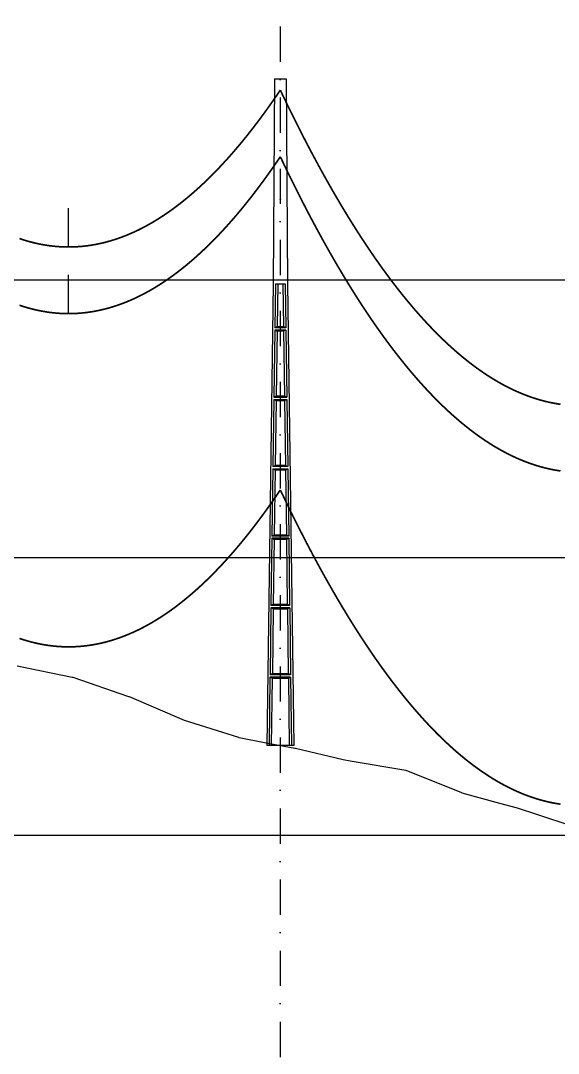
# Model space of a CAD drawing. Header units: metres. Extents: x -121 to 9872, y 3505 to 10721.
# Drawn here: x 5540 to 5636.9, y 9060.7 to 9246.7 of the extents above; entities that cross this region are included whole.
import ezdxf

# ---------------------------------------------------------------- set-up
doc = ezdxf.new("R2010")
doc.units = ezdxf.units.M
doc.header["$PDMODE"] = 2
doc.linetypes.add('DASHDOT', pattern=[25.4, 12.7, -6.35, 0, -6.35])
for name, color, linetype in [('CON-EOL- CA MAGNOLIA', 210, 'Continuous'), ('CON-EOL- PROJEÇÃO', 22, 'Continuous'), ('cotas', 7, 'Continuous'), ('Grade', 9, 'Continuous'), ('Ind.Rot', 8, 'DASHDOT'), ('Modelo_CotaTerreno_Perfil', 7, 'Continuous'), ('POSTE DT', 7, 'Continuous')]:
    doc.layers.add(name, color=color, linetype=linetype)
doc.styles.get("Standard").update_dxf_attribs({"font": 'arial.ttf'})
doc.dimstyles.new('ISO-25', dxfattribs={"dimtxt": 2.5, "dimasz": 2.5, "dimexe": 1.25, "dimexo": 0.625, "dimtad": 1, "dimzin": 1, "dimtxsty": 'Standard', "dimcen": 2.5, "dimaunit": 1, "dimadec": 3, "dimazin": 3, "dimtfac": 1, "dimtmove": 0, "dimatfit": 3, "dimfxlon": 1, "dimarcsym": 0})

# ---------------------------------------------------------------- blocks, each defined once
blk = doc.blocks.new('*U1')
at = {"layer": 'POSTE DT', "extrusion": (0, 1, 0)}
for p, q in [((-3.31, 378.23), (-4.05, 262)), ((-3.31, 378.23), (3.31, 378.23)), ((3.31, 378.23), (4.06, 262)), ((-4.05, 262), (-7.72, 0)), ((-4.05, 262), (-4.05, 262)), ((-2.73, 262), (-3.08, 237.05)), ((-2.73, 262), (2.75, 262)), ((-1.42, 262), (-1.77, 237.57)), ((1.43, 262), (1.77, 237.57)), ((2.75, 262), (3.1, 237.05)), ((4.06, 262), (7.72, 0)), ((-3.1, 235.74), (-3.63, 197.65)), ((3.11, 235.73), (-3.1, 235.74)), ((3.1, 237.05), (-3.08, 237.05)), ((-1.8, 235.21), (-2.32, 198.19)), ((1.8, 235.21), (2.32, 198.19)), ((3.11, 235.73), (3.65, 197.65)), ((-3.65, 196.34), (-4.19, 158.25)), ((-2.35, 195.8), (-2.87, 158.8)), ((2.35, 195.8), (2.87, 158.8)), ((3.66, 196.34), (4.2, 158.25)), ((-4.21, 156.94), (-4.74, 118.85)), ((-2.9, 156.39), (-3.42, 119.41)), ((2.91, 156.39), (3.42, 119.41)), ((4.21, 156.94), (4.75, 118.85)), ((-4.76, 117.54), (-5.29, 79.45)), ((4.77, 117.54), (-4.76, 117.54)), ((4.75, 118.85), (-4.74, 118.85)), ((4.77, 117.54), (5.3, 79.45)), ((-3.46, 116.98), (-3.97, 80.02)), ((3.46, 116.98), (3.98, 80.02)), ((-5.31, 78.14), (-5.85, 40.06)), ((5.32, 78.14), (-5.31, 78.14)), ((5.3, 79.45), (-5.29, 79.45)), ((-4.01, 77.57), (-4.53, 40.63)), ((4.01, 77.57), (4.53, 40.63)), ((5.32, 78.14), (5.85, 40.06)), ((-5.86, 38.74), (-6.41, 0)), ((5.87, 38.74), (-5.86, 38.74)), ((5.85, 40.06), (-5.85, 40.06)), ((-4.56, 38.17), (-5.1, 0)), ((4.56, 38.17), (5.1, 0)), ((5.87, 38.74), (6.41, 0)), ((-6.41, 0), (-7.72, 0)), ((-5.1, 0), (-6.41, 0)), ((5.1, 0), (-5.1, 0)), ((6.41, 0), (5.1, 0)), ((7.72, 0), (6.41, 0))]:
    blk.add_line(p, q, dxfattribs=at)
at = {"layer": 'POSTE DT', "ltscale": 3}
for points in [[(-3.65, 196.34), (3.66, 196.34)], [(-3.63, 197.65), (3.65, 197.65)], [(4.2, 158.25), (-4.19, 158.25)], [(-4.21, 156.94), (4.21, 156.94)]]:
    blk.add_lwpolyline(points, dxfattribs=at)
at = {"layer": 'POSTE DT'}
for points, knots in [([(0.25, 309.94), (0.25, 309.93), (0.25, 309.93), (0.25, 309.92), (0.25, 309.91), (0.25, 309.9), (0.25, 309.89), (0.24, 309.85), (0.22, 309.82), (0.19, 309.77), (0.16, 309.74), (0.11, 309.71), (0.08, 309.7), (0.01, 309.68), (-0.02, 309.68), (-0.08, 309.7), (-0.11, 309.71), (-0.16, 309.74), (-0.18, 309.76), (-0.21, 309.8), (-0.22, 309.82), (-0.24, 309.85), (-0.24, 309.87), (-0.25, 309.89), (-0.25, 309.9), (-0.25, 309.92), (-0.25, 309.92), (-0.25, 309.93), (-0.25, 309.94), (-0.25, 309.95), (-0.25, 309.95), (-0.25, 309.96), (-0.25, 309.97), (-0.24, 310), (-0.23, 310.02), (-0.21, 310.07), (-0.2, 310.09), (-0.15, 310.14), (-0.13, 310.15), (-0.07, 310.18), (-0.03, 310.19), (0.03, 310.19), (0.06, 310.18), (0.12, 310.16), (0.14, 310.14), (0.18, 310.11), (0.2, 310.09), (0.21, 310.06), (0.22, 310.05), (0.23, 310.04), (0.24, 310.01), (0.24, 309.99), (0.25, 309.97), (0.25, 309.96), (0.25, 309.95), (0.25, 309.94), (0.25, 309.94), (0.25, 309.94), (0.25, 309.94)], [-54.728303, -54.728303, -54.728303, -54.728303, -54.309038, -54.309038, -53.647169, -53.647169, -52.532885, -52.532885, -48.86224, -48.86224, -45.282765, -45.282765, -41.52867, -41.52867, -37.867486, -37.867486, -34.454589, -34.454589, -31.301423, -31.301423, -28.48103, -28.48103, -26.961755, -26.961755, -25.7544, -25.7544, -25.136228, -25.136228, -24.64409, -24.64409, -24.094201, -24.094201, -23.191199, -23.191199, -20.494482, -20.494482, -17.342863, -17.342863, -13.645538, -13.645538, -9.835989, -9.835989, -6.296781, -6.296781, -3.005029, -3.005029, 0, 0, 0, 1.527594, 1.527594, 3.697216, 3.697216, 4.489727, 4.489727, 5.01438, 5.01438, 5.095313, 5.095313, 5.095313, 5.095313]), ([(-3.1, 235.74), (-2.88, 235.65), (-2.67, 235.56), (-2.23, 235.39), (-2.02, 235.3), (-1.8, 235.21)], [0.055576, 0.055576, 0.055576, 0.055576, 56.767409, 56.767409, 113.50757, 113.50757, 113.50757, 113.50757]), ([(-1.77, 237.57), (-1.99, 237.49), (-2.21, 237.4), (-2.64, 237.22), (-2.86, 237.14), (-3.08, 237.05)], [0, 0, 0, 0, 56.660495, 56.660495, 113.412826, 113.412826, 113.412826, 113.412826]), ([(-1.8, 235.21), (-1.2, 235.21), (-0.6, 235.21), (0.6, 235.21), (1.2, 235.21), (1.8, 235.21)], [0, 0, 0, 0, 68.567797, 68.567797, 137.136247, 137.136247, 137.136247, 137.136247]), ([(1.77, 237.57), (1.18, 237.57), (0.59, 237.57), (-0.59, 237.57), (-1.18, 237.57), (-1.77, 237.57)], [0, 0, 0, 0, 67.306894, 67.306894, 134.614447, 134.614447, 134.614447, 134.614447]), ([(3.1, 237.05), (2.87, 237.14), (2.65, 237.23), (2.21, 237.4), (1.99, 237.49), (1.77, 237.57)], [0, 0, 0, 0, 56.738948, 56.738948, 113.38731, 113.38731, 113.38731, 113.38731]), ([(1.8, 235.21), (2.02, 235.3), (2.24, 235.38), (2.68, 235.56), (2.89, 235.65), (3.11, 235.73)], [0, 0, 0, 0, 56.845349, 56.845349, 113.599799, 113.599799, 113.599799, 113.599799]), ([(-3.65, 196.34), (-3.43, 196.25), (-3.22, 196.16), (-2.78, 195.98), (-2.57, 195.89), (-2.35, 195.8)], [0.054307, 0.054307, 0.054307, 0.054307, 63.527131, 63.527131, 127.063246, 127.063246, 127.063246, 127.063246]), ([(-2.32, 198.19), (-2.54, 198.1), (-2.76, 198.01), (-3.2, 197.83), (-3.41, 197.74), (-3.63, 197.65)], [0, 0, 0, 0, 63.412073, 63.412073, 126.777421, 126.777421, 126.777421, 126.777421]), ([(-2.35, 195.8), (-1.57, 195.8), (-0.78, 195.8), (0.79, 195.8), (1.57, 195.8), (2.35, 195.8)], [0, 0, 0, 0, 89.585713, 89.585713, 179.17191, 179.17191, 179.17191, 179.17191]), ([(2.32, 198.19), (1.55, 198.19), (0.77, 198.19), (-0.77, 198.19), (-1.55, 198.19), (-2.32, 198.19)], [0, 0, 0, 0, 88.31008, 88.31008, 176.620652, 176.620652, 176.620652, 176.620652]), ([(3.65, 197.65), (3.43, 197.74), (3.2, 197.83), (2.76, 198.01), (2.54, 198.1), (2.32, 198.19)], [0, 0, 0, 0, 63.488119, 63.488119, 126.880939, 126.880939, 126.880939, 126.880939]), ([(2.35, 195.8), (2.57, 195.89), (2.79, 195.98), (3.23, 196.16), (3.45, 196.25), (3.66, 196.34)], [0, 0, 0, 0, 63.60246, 63.60246, 127.109696, 127.109696, 127.109696, 127.109696]), ([(-2.87, 158.8), (-3.09, 158.71), (-3.31, 158.62), (-3.75, 158.43), (-3.97, 158.34), (-4.19, 158.25)], [0, 0, 0, 0, 70.301707, 70.301707, 140.590947, 140.590947, 140.590947, 140.590947]), ([(2.87, 158.8), (1.92, 158.8), (0.96, 158.8), (-0.96, 158.8), (-1.91, 158.8), (-2.87, 158.8)], [0, 0, 0, 0, 109.314454, 109.314454, 218.629264, 218.629264, 218.629264, 218.629264]), ([(4.2, 158.25), (3.98, 158.34), (3.76, 158.44), (3.31, 158.62), (3.09, 158.71), (2.87, 158.8)], [0, 0, 0, 0, 70.379198, 70.379198, 140.659718, 140.659718, 140.659718, 140.659718]), ([(-4.21, 156.94), (-3.99, 156.85), (-3.77, 156.75), (-3.34, 156.57), (-3.12, 156.48), (-2.9, 156.39)], [0.053423, 0.053423, 0.053423, 0.053423, 70.429742, 70.429742, 140.90167, 140.90167, 140.90167, 140.90167]), ([(-2.9, 156.39), (-1.94, 156.39), (-0.97, 156.39), (0.97, 156.39), (1.94, 156.39), (2.91, 156.39)], [0, 0, 0, 0, 110.60219, 110.60219, 221.20473, 221.20473, 221.20473, 221.20473]), ([(2.91, 156.39), (3.12, 156.48), (3.34, 156.57), (3.78, 156.75), (4, 156.85), (4.21, 156.94)], [0, 0, 0, 0, 70.506649, 70.506649, 140.914701, 140.914701, 140.914701, 140.914701]), ([(-4.76, 117.54), (-4.54, 117.45), (-4.32, 117.35), (-3.89, 117.17), (-3.67, 117.07), (-3.46, 116.98)], [0.052784, 0.052784, 0.052784, 0.052784, 77.438432, 77.438432, 154.950301, 154.950301, 154.950301, 154.950301]), ([(-3.42, 119.41), (-3.64, 119.32), (-3.86, 119.23), (-4.3, 119.04), (-4.52, 118.95), (-4.74, 118.85)], [0, 0, 0, 0, 77.299547, 77.299547, 154.618634, 154.618634, 154.618634, 154.618634]), ([(3.42, 119.41), (2.28, 119.41), (1.14, 119.41), (-1.14, 119.41), (-2.28, 119.41), (-3.42, 119.41)], [0, 0, 0, 0, 130.319901, 130.319901, 260.640046, 260.640046, 260.640046, 260.640046]), ([(4.75, 118.85), (4.53, 118.95), (4.31, 119.04), (3.87, 119.23), (3.64, 119.32), (3.42, 119.41)], [0, 0, 0, 0, 77.381597, 77.381597, 154.66183, 154.66183, 154.66183, 154.66183]), ([(3.46, 116.98), (3.68, 117.07), (3.89, 117.17), (4.33, 117.35), (4.55, 117.45), (4.77, 117.54)], [0, 0, 0, 0, 77.520013, 77.520013, 154.938747, 154.938747, 154.938747, 154.938747]), ([(-3.46, 116.98), (-2.3, 116.98), (-1.15, 116.98), (1.15, 116.98), (2.31, 116.98), (3.46, 116.98)], [0, 0, 0, 0, 131.617604, 131.617604, 263.235447, 263.235447, 263.235447, 263.235447]), ([(-5.31, 78.14), (-5.09, 78.05), (-4.88, 77.95), (-4.44, 77.76), (-4.23, 77.67), (-4.01, 77.57)], [0.052308, 0.052308, 0.052308, 0.052308, 84.527725, 84.527725, 169.158824, 169.158824, 169.158824, 169.158824]), ([(-3.97, 80.02), (-4.19, 79.93), (-4.41, 79.83), (-4.85, 79.64), (-5.07, 79.55), (-5.29, 79.45)], [0, 0, 0, 0, 84.379671, 84.379671, 168.809376, 168.809376, 168.809376, 168.809376]), ([(-4.01, 77.57), (-2.67, 77.57), (-1.34, 77.57), (1.34, 77.57), (2.67, 77.57), (4.01, 77.57)], [0, 0, 0, 0, 152.632212, 152.632212, 305.264569, 305.264569, 305.264569, 305.264569]), ([(3.98, 80.02), (2.65, 80.02), (1.33, 80.02), (-1.32, 80.02), (-2.65, 80.02), (-3.97, 80.02)], [0, 0, 0, 0, 151.326157, 151.326157, 302.652465, 302.652465, 302.652465, 302.652465]), ([(5.3, 79.45), (5.08, 79.55), (4.86, 79.64), (4.42, 79.83), (4.2, 79.93), (3.98, 80.02)], [0, 0, 0, 0, 84.46863, 84.46863, 168.833721, 168.833721, 168.833721, 168.833721]), ([(4.01, 77.57), (4.23, 77.67), (4.45, 77.76), (4.88, 77.95), (5.1, 78.05), (5.32, 78.14)], [0, 0, 0, 0, 84.616316, 84.616316, 169.129178, 169.129178, 169.129178, 169.129178]), ([(-5.86, 38.74), (-5.65, 38.65), (-5.43, 38.55), (-5, 38.36), (-4.78, 38.26), (-4.56, 38.17)], [0.026524, 0.026524, 0.026524, 0.026524, 91.679563, 91.679563, 183.466041, 183.466041, 183.466041, 183.466041]), ([(-4.53, 40.63), (-4.75, 40.53), (-4.97, 40.44), (-5.41, 40.25), (-5.63, 40.15), (-5.85, 40.06)], [0, 0, 0, 0, 91.523648, 91.523648, 183.126775, 183.126775, 183.126775, 183.126775]), ([(-4.56, 38.17), (-3.04, 38.17), (-1.52, 38.17), (1.52, 38.17), (3.04, 38.17), (4.56, 38.17)], [0, 0, 0, 0, 173.646192, 173.646192, 347.292451, 347.292451, 347.292451, 347.292451]), ([(4.53, 40.63), (3.02, 40.63), (1.51, 40.63), (-1.51, 40.63), (-3.02, 40.63), (-4.53, 40.63)], [0, 0, 0, 0, 172.33304, 172.33304, 344.666151, 344.666151, 344.666151, 344.666151]), ([(5.85, 40.06), (5.63, 40.15), (5.41, 40.25), (4.97, 40.44), (4.75, 40.53), (4.53, 40.63)], [0, 0, 0, 0, 91.621326, 91.621326, 183.137324, 183.137324, 183.137324, 183.137324]), ([(4.56, 38.17), (4.78, 38.26), (5, 38.36), (5.43, 38.55), (5.65, 38.65), (5.87, 38.74)], [0, 0, 0, 0, 91.776928, 91.776928, 183.448614, 183.448614, 183.448614, 183.448614])]:
    blk.add_open_spline(points, degree=3, knots=knots, dxfattribs=at)
blk = doc.blocks.new('*D111')
at = {"layer": 'cotas', "color": 0, "lineweight": -2, "transparency": 16777216}
for p, q in [((5496.85, 9299.06), (5496.85, 9302.81)), ((5499.35, 9301.56), (5584.27, 9301.56)), ((5586.77, 9299.06), (5586.77, 9302.81))]:
    blk.add_line(p, q, dxfattribs=at)
at = {"layer": 'cotas', "color": 0, "transparency": 16777216}
for points in [[(5499.35, 9301.98), (5499.35, 9301.15), (5496.85, 9301.56)], [(5584.27, 9301.98), (5584.27, 9301.15), (5586.77, 9301.56)]]:
    blk.add_solid(points, dxfattribs=at)
at = {"layer": 'Defpoints', "color": 0, "transparency": 16777216}
for p in [(5586.77, 9301.56), (5496.85, 9260.09), (5586.77, 9236.16)]:
    blk.add_point(p, dxfattribs=at)
at = {"layer": 'cotas', "color": 0, "transparency": 16777216, "insert": (5541.81, 9303.69), "char_height": 2.5, "attachment_point": 5}
blk.add_mtext('89,93', dxfattribs=at)
blk = doc.blocks.new('*D112')
at = {"layer": 'cotas', "color": 0, "lineweight": -2, "transparency": 16777216}
for p, q in [((5586.77, 9260.01), (5586.77, 9262.26)), ((5680.7, 9260.01), (5680.7, 9262.26)), ((5589.27, 9261.01), (5678.2, 9261.01))]:
    blk.add_line(p, q, dxfattribs=at)
at = {"layer": 'cotas', "color": 0, "transparency": 16777216}
for points in [[(5589.27, 9261.43), (5589.27, 9260.59), (5586.77, 9261.01)], [(5678.2, 9261.43), (5678.2, 9260.59), (5680.7, 9261.01)]]:
    blk.add_solid(points, dxfattribs=at)
at = {"layer": 'Defpoints', "color": 0, "transparency": 16777216}
for p in [(5680.7, 9261.01), (5586.77, 9236.16), (5680.7, 9210)]:
    blk.add_point(p, dxfattribs=at)
at = {"layer": 'cotas', "color": 0, "transparency": 16777216, "insert": (5633.74, 9262.91), "char_height": 2.5, "attachment_point": 5}
blk.add_mtext('93.93', dxfattribs=at)

msp = doc.modelspace()

# ---------------------------------------------------------------- linework, layer by layer
at = {"layer": 'CON-EOL- CA MAGNOLIA'}
for p, q in [((5548.638, 9205.909), (5548.638, 9212.909)), ((5548.638, 9193.909), (5548.638, 9200.909)), ((5548.638, 9193.909), (5548.638, 9200.909))]:
    msp.add_line(p, q, dxfattribs=at)
at = {"layer": 'CON-EOL- CA MAGNOLIA', "const_width": 0.3}
for points in [[(5539.798, 9207.425), (5540.245, 9207.275), (5540.693, 9207.133), (5541.14, 9206.999), (5541.587, 9206.873), (5542.035, 9206.755), (5542.482, 9206.644), (5542.929, 9206.541), (5543.377, 9206.446), (5543.824, 9206.359), (5544.272, 9206.279), (5544.719, 9206.207), (5545.166, 9206.143), (5545.614, 9206.087), (5546.061, 9206.038), (5546.509, 9205.997), (5546.956, 9205.964), (5547.403, 9205.939), (5547.851, 9205.921), (5548.298, 9205.912), (5548.746, 9205.909), (5549.193, 9205.915), (5549.64, 9205.929), (5550.088, 9205.95), (5550.535, 9205.979), (5550.983, 9206.016), (5551.43, 9206.06), (5551.877, 9206.113), (5552.325, 9206.173), (5552.772, 9206.241), (5553.22, 9206.316), (5553.667, 9206.4), (5554.114, 9206.491), (5554.562, 9206.59), (5555.009, 9206.696), (5555.456, 9206.811), (5555.904, 9206.933), (5556.351, 9207.063), (5556.799, 9207.201), (5557.246, 9207.346), (5557.693, 9207.499), (5558.141, 9207.661), (5558.588, 9207.829), (5559.036, 9208.006), (5559.483, 9208.19), (5559.93, 9208.382), (5560.378, 9208.582), (5560.825, 9208.79), (5561.273, 9209.005), (5561.72, 9209.228), (5562.167, 9209.459), (5562.615, 9209.698), (5563.062, 9209.945), (5563.51, 9210.199), (5563.957, 9210.461), (5564.404, 9210.731), (5564.852, 9211.008), (5565.299, 9211.294), (5565.747, 9211.587), (5566.194, 9211.888), (5566.641, 9212.197), (5567.089, 9212.513), (5567.536, 9212.837), (5567.983, 9213.169), (5568.431, 9213.509), (5568.878, 9213.857), (5569.326, 9214.212), (5569.773, 9214.575), (5570.22, 9214.946), (5570.668, 9215.325), (5571.115, 9215.712), (5571.563, 9216.106), (5572.01, 9216.508), (5572.457, 9216.918), (5572.905, 9217.336), (5573.352, 9217.761), (5573.8, 9218.195), (5574.247, 9218.636), (5574.694, 9219.085), (5575.142, 9219.542), (5575.589, 9220.006), (5576.037, 9220.478), (5576.484, 9220.959), (5576.931, 9221.447), (5577.379, 9221.942), (5577.826, 9222.446), (5578.274, 9222.957), (5578.721, 9223.477), (5579.168, 9224.004), (5579.616, 9224.538), (5580.063, 9225.081), (5580.51, 9225.631), (5580.958, 9226.19), (5581.405, 9226.756), (5581.853, 9227.33), (5582.3, 9227.912), (5582.747, 9228.501), (5583.195, 9229.099), (5583.642, 9229.704), (5584.09, 9230.317), (5584.537, 9230.938), (5584.984, 9231.567), (5585.432, 9232.203), (5585.879, 9232.848), (5586.327, 9233.5), (5586.774, 9234.16)], [(5586.774, 9234.16), (5587.241, 9233.179), (5587.709, 9232.207), (5588.176, 9231.244), (5588.643, 9230.289), (5589.111, 9229.343), (5589.578, 9228.406), (5590.045, 9227.477), (5590.513, 9226.556), (5590.98, 9225.645), (5591.447, 9224.741), (5591.914, 9223.847), (5592.382, 9222.961), (5592.849, 9222.084), (5593.316, 9221.215), (5593.784, 9220.355), (5594.251, 9219.503), (5594.718, 9218.66), (5595.186, 9217.826), (5595.653, 9217), (5596.12, 9216.182), (5596.588, 9215.374), (5597.055, 9214.574), (5597.522, 9213.782), (5597.99, 9212.999), (5598.457, 9212.224), (5598.924, 9211.459), (5599.391, 9210.701), (5599.859, 9209.952), (5600.326, 9209.212), (5600.793, 9208.48), (5601.261, 9207.757), (5601.728, 9207.042), (5602.195, 9206.336), (5602.663, 9205.639), (5603.13, 9204.95), (5603.597, 9204.269), (5604.065, 9203.597), (5604.532, 9202.934), (5604.999, 9202.279), (5605.467, 9201.632), (5605.934, 9200.995), (5606.401, 9200.365), (5606.868, 9199.744), (5607.336, 9199.132), (5607.803, 9198.528), (5608.27, 9197.933), (5608.738, 9197.346), (5609.205, 9196.768), (5609.672, 9196.198), (5610.14, 9195.637), (5610.607, 9195.084), (5611.074, 9194.54), (5611.542, 9194.004), (5612.009, 9193.477), (5612.476, 9192.958), (5612.944, 9192.448), (5613.411, 9191.946), (5613.878, 9191.452), (5614.345, 9190.968), (5614.813, 9190.491), (5615.28, 9190.023), (5615.747, 9189.564), (5616.215, 9189.113), (5616.682, 9188.671), (5617.149, 9188.237), (5617.617, 9187.811), (5618.084, 9187.394), (5618.551, 9186.986), (5619.019, 9186.586), (5619.486, 9186.194), (5619.953, 9185.811), (5620.421, 9185.437), (5620.888, 9185.07), (5621.355, 9184.713), (5621.823, 9184.363), (5622.29, 9184.023), (5622.757, 9183.69), (5623.224, 9183.367), (5623.692, 9183.051), (5624.159, 9182.744), (5624.626, 9182.446), (5625.094, 9182.156), (5625.561, 9181.874), (5626.028, 9181.601), (5626.496, 9181.337), (5626.963, 9181.08), (5627.43, 9180.833), (5627.898, 9180.594), (5628.365, 9180.363), (5628.832, 9180.14), (5629.3, 9179.926), (5629.767, 9179.721), (5630.234, 9179.524), (5630.701, 9179.335), (5631.169, 9179.155), (5631.636, 9178.984), (5632.103, 9178.82), (5632.571, 9178.666), (5633.038, 9178.519), (5633.505, 9178.381), (5633.973, 9178.252), (5634.44, 9178.131), (5634.907, 9178.018), (5635.375, 9177.914), (5635.842, 9177.819), (5636.309, 9177.731), (5636.777, 9177.653), (5637.244, 9177.582)], [(5539.798, 9195.425), (5540.245, 9195.275), (5540.693, 9195.133), (5541.14, 9194.999), (5541.587, 9194.873), (5542.035, 9194.755), (5542.482, 9194.644), (5542.929, 9194.541), (5543.377, 9194.446), (5543.824, 9194.359), (5544.272, 9194.279), (5544.719, 9194.207), (5545.166, 9194.143), (5545.614, 9194.087), (5546.061, 9194.038), (5546.509, 9193.997), (5546.956, 9193.964), (5547.403, 9193.939), (5547.851, 9193.921), (5548.298, 9193.912), (5548.746, 9193.91), (5549.193, 9193.915), (5549.64, 9193.929), (5550.088, 9193.95), (5550.535, 9193.979), (5550.983, 9194.016), (5551.43, 9194.06), (5551.877, 9194.113), (5552.325, 9194.173), (5552.772, 9194.241), (5553.22, 9194.316), (5553.667, 9194.4), (5554.114, 9194.491), (5554.562, 9194.59), (5555.009, 9194.696), (5555.456, 9194.811), (5555.904, 9194.933), (5556.351, 9195.063), (5556.799, 9195.201), (5557.246, 9195.346), (5557.693, 9195.499), (5558.141, 9195.661), (5558.588, 9195.829), (5559.036, 9196.006), (5559.483, 9196.19), (5559.93, 9196.382), (5560.378, 9196.582), (5560.825, 9196.79), (5561.273, 9197.005), (5561.72, 9197.228), (5562.167, 9197.459), (5562.615, 9197.698), (5563.062, 9197.945), (5563.51, 9198.199), (5563.957, 9198.461), (5564.404, 9198.731), (5564.852, 9199.008), (5565.299, 9199.294), (5565.747, 9199.587), (5566.194, 9199.888), (5566.641, 9200.196), (5567.089, 9200.513), (5567.536, 9200.837), (5567.983, 9201.169), (5568.431, 9201.509), (5568.878, 9201.857), (5569.326, 9202.212), (5569.773, 9202.575), (5570.22, 9202.946), (5570.668, 9203.325), (5571.115, 9203.712), (5571.563, 9204.106), (5572.01, 9204.508), (5572.457, 9204.918), (5572.905, 9205.336), (5573.352, 9205.761), (5573.8, 9206.195), (5574.247, 9206.636), (5574.694, 9207.085), (5575.142, 9207.542), (5575.589, 9208.006), (5576.037, 9208.478), (5576.484, 9208.959), (5576.931, 9209.447), (5577.379, 9209.942), (5577.826, 9210.446), (5578.274, 9210.957), (5578.721, 9211.476), (5579.168, 9212.003), (5579.616, 9212.538), (5580.063, 9213.081), (5580.51, 9213.631), (5580.958, 9214.19), (5581.405, 9214.756), (5581.853, 9215.33), (5582.3, 9215.912), (5582.747, 9216.501), (5583.195, 9217.099), (5583.642, 9217.704), (5584.09, 9218.317), (5584.537, 9218.938), (5584.984, 9219.567), (5585.432, 9220.203), (5585.879, 9220.848), (5586.327, 9221.5), (5586.774, 9222.16)], [(5539.798, 9195.425), (5540.245, 9195.275), (5540.693, 9195.133), (5541.14, 9194.999), (5541.587, 9194.873), (5542.035, 9194.755), (5542.482, 9194.644), (5542.929, 9194.541), (5543.377, 9194.446), (5543.824, 9194.359), (5544.272, 9194.279), (5544.719, 9194.207), (5545.166, 9194.143), (5545.614, 9194.087), (5546.061, 9194.038), (5546.509, 9193.997), (5546.956, 9193.964), (5547.403, 9193.939), (5547.851, 9193.921), (5548.298, 9193.912), (5548.746, 9193.909), (5549.193, 9193.915), (5549.64, 9193.929), (5550.088, 9193.95), (5550.535, 9193.979), (5550.983, 9194.016), (5551.43, 9194.06), (5551.877, 9194.113), (5552.325, 9194.173), (5552.772, 9194.241), (5553.22, 9194.316), (5553.667, 9194.4), (5554.114, 9194.491), (5554.562, 9194.59), (5555.009, 9194.696), (5555.456, 9194.811), (5555.904, 9194.933), (5556.351, 9195.063), (5556.799, 9195.201), (5557.246, 9195.346), (5557.693, 9195.499), (5558.141, 9195.66), (5558.588, 9195.829), (5559.036, 9196.006), (5559.483, 9196.19), (5559.93, 9196.382), (5560.378, 9196.582), (5560.825, 9196.79), (5561.273, 9197.005), (5561.72, 9197.228), (5562.167, 9197.459), (5562.615, 9197.698), (5563.062, 9197.945), (5563.51, 9198.199), (5563.957, 9198.461), (5564.404, 9198.731), (5564.852, 9199.008), (5565.299, 9199.294), (5565.747, 9199.587), (5566.194, 9199.888), (5566.641, 9200.197), (5567.089, 9200.513), (5567.536, 9200.837), (5567.983, 9201.169), (5568.431, 9201.509), (5568.878, 9201.857), (5569.326, 9202.212), (5569.773, 9202.575), (5570.22, 9202.946), (5570.668, 9203.325), (5571.115, 9203.712), (5571.563, 9204.106), (5572.01, 9204.508), (5572.457, 9204.918), (5572.905, 9205.336), (5573.352, 9205.761), (5573.8, 9206.195), (5574.247, 9206.636), (5574.694, 9207.085), (5575.142, 9207.542), (5575.589, 9208.006), (5576.037, 9208.478), (5576.484, 9208.959), (5576.931, 9209.447), (5577.379, 9209.942), (5577.826, 9210.446), (5578.274, 9210.957), (5578.721, 9211.477), (5579.168, 9212.004), (5579.616, 9212.538), (5580.063, 9213.081), (5580.51, 9213.631), (5580.958, 9214.19), (5581.405, 9214.756), (5581.853, 9215.33), (5582.3, 9215.912), (5582.747, 9216.501), (5583.195, 9217.099), (5583.642, 9217.704), (5584.09, 9218.317), (5584.537, 9218.938), (5584.984, 9219.567), (5585.432, 9220.203), (5585.879, 9220.848), (5586.327, 9221.5), (5586.774, 9222.16)], [(5586.774, 9222.16), (5587.241, 9221.179), (5587.709, 9220.207), (5588.176, 9219.244), (5588.643, 9218.289), (5589.111, 9217.343), (5589.578, 9216.406), (5590.045, 9215.477), (5590.513, 9214.556), (5590.98, 9213.645), (5591.447, 9212.741), (5591.914, 9211.847), (5592.382, 9210.961), (5592.849, 9210.084), (5593.316, 9209.215), (5593.784, 9208.355), (5594.251, 9207.503), (5594.718, 9206.66), (5595.186, 9205.826), (5595.653, 9205), (5596.12, 9204.182), (5596.588, 9203.374), (5597.055, 9202.574), (5597.522, 9201.782), (5597.99, 9200.999), (5598.457, 9200.224), (5598.924, 9199.458), (5599.391, 9198.701), (5599.859, 9197.952), (5600.326, 9197.212), (5600.793, 9196.48), (5601.261, 9195.757), (5601.728, 9195.042), (5602.195, 9194.336), (5602.663, 9193.639), (5603.13, 9192.95), (5603.597, 9192.269), (5604.065, 9191.597), (5604.532, 9190.934), (5604.999, 9190.279), (5605.467, 9189.632), (5605.934, 9188.995), (5606.401, 9188.365), (5606.868, 9187.744), (5607.336, 9187.132), (5607.803, 9186.528), (5608.27, 9185.933), (5608.738, 9185.346), (5609.205, 9184.768), (5609.672, 9184.198), (5610.14, 9183.637), (5610.607, 9183.084), (5611.074, 9182.54), (5611.542, 9182.004), (5612.009, 9181.477), (5612.476, 9180.958), (5612.944, 9180.448), (5613.411, 9179.946), (5613.878, 9179.452), (5614.345, 9178.968), (5614.813, 9178.491), (5615.28, 9178.023), (5615.747, 9177.564), (5616.215, 9177.113), (5616.682, 9176.671), (5617.149, 9176.237), (5617.617, 9175.811), (5618.084, 9175.394), (5618.551, 9174.986), (5619.019, 9174.586), (5619.486, 9174.194), (5619.953, 9173.811), (5620.421, 9173.437), (5620.888, 9173.07), (5621.355, 9172.713), (5621.823, 9172.363), (5622.29, 9172.023), (5622.757, 9171.69), (5623.224, 9171.367), (5623.692, 9171.051), (5624.159, 9170.744), (5624.626, 9170.446), (5625.094, 9170.156), (5625.561, 9169.874), (5626.028, 9169.601), (5626.496, 9169.337), (5626.963, 9169.08), (5627.43, 9168.833), (5627.898, 9168.593), (5628.365, 9168.363), (5628.832, 9168.14), (5629.3, 9167.926), (5629.767, 9167.721), (5630.234, 9167.524), (5630.701, 9167.335), (5631.169, 9167.155), (5631.636, 9166.984), (5632.103, 9166.82), (5632.571, 9166.666), (5633.038, 9166.519), (5633.505, 9166.381), (5633.973, 9166.252), (5634.44, 9166.131), (5634.907, 9166.018), (5635.375, 9165.914), (5635.842, 9165.819), (5636.309, 9165.731), (5636.777, 9165.653), (5637.244, 9165.582)], [(5586.774, 9222.16), (5587.241, 9221.179), (5587.709, 9220.207), (5588.176, 9219.244), (5588.643, 9218.289), (5589.111, 9217.343), (5589.578, 9216.406), (5590.045, 9215.477), (5590.513, 9214.556), (5590.98, 9213.645), (5591.447, 9212.741), (5591.914, 9211.847), (5592.382, 9210.961), (5592.849, 9210.084), (5593.316, 9209.215), (5593.784, 9208.355), (5594.251, 9207.503), (5594.718, 9206.66), (5595.186, 9205.826), (5595.653, 9205), (5596.12, 9204.182), (5596.588, 9203.374), (5597.055, 9202.574), (5597.522, 9201.782), (5597.99, 9200.999), (5598.457, 9200.224), (5598.924, 9199.459), (5599.391, 9198.701), (5599.859, 9197.952), (5600.326, 9197.212), (5600.793, 9196.48), (5601.261, 9195.757), (5601.728, 9195.042), (5602.195, 9194.336), (5602.663, 9193.639), (5603.13, 9192.95), (5603.597, 9192.269), (5604.065, 9191.597), (5604.532, 9190.934), (5604.999, 9190.279), (5605.467, 9189.632), (5605.934, 9188.995), (5606.401, 9188.365), (5606.868, 9187.744), (5607.336, 9187.132), (5607.803, 9186.528), (5608.27, 9185.933), (5608.738, 9185.346), (5609.205, 9184.768), (5609.672, 9184.198), (5610.14, 9183.637), (5610.607, 9183.084), (5611.074, 9182.54), (5611.542, 9182.004), (5612.009, 9181.477), (5612.476, 9180.958), (5612.944, 9180.448), (5613.411, 9179.946), (5613.878, 9179.452), (5614.345, 9178.968), (5614.813, 9178.491), (5615.28, 9178.023), (5615.747, 9177.564), (5616.215, 9177.113), (5616.682, 9176.671), (5617.149, 9176.237), (5617.617, 9175.811), (5618.084, 9175.394), (5618.551, 9174.986), (5619.019, 9174.586), (5619.486, 9174.194), (5619.953, 9173.811), (5620.421, 9173.437), (5620.888, 9173.07), (5621.355, 9172.713), (5621.823, 9172.363), (5622.29, 9172.023), (5622.757, 9171.69), (5623.224, 9171.367), (5623.692, 9171.051), (5624.159, 9170.744), (5624.626, 9170.446), (5625.094, 9170.156), (5625.561, 9169.874), (5626.028, 9169.601), (5626.496, 9169.337), (5626.963, 9169.08), (5627.43, 9168.833), (5627.898, 9168.594), (5628.365, 9168.363), (5628.832, 9168.14), (5629.3, 9167.926), (5629.767, 9167.721), (5630.234, 9167.524), (5630.701, 9167.335), (5631.169, 9167.155), (5631.636, 9166.984), (5632.103, 9166.82), (5632.571, 9166.666), (5633.038, 9166.519), (5633.505, 9166.381), (5633.973, 9166.252), (5634.44, 9166.131), (5634.907, 9166.018), (5635.375, 9165.914), (5635.842, 9165.819), (5636.309, 9165.731), (5636.777, 9165.653), (5637.244, 9165.582)]]:
    msp.add_lwpolyline(points, dxfattribs=at)
at = {"layer": 'CON-EOL- PROJEÇÃO', "const_width": 0.3}
for points in [[(5539.798, 9135.425), (5540.245, 9135.275), (5540.693, 9135.133), (5541.14, 9134.999), (5541.587, 9134.873), (5542.035, 9134.755), (5542.482, 9134.644), (5542.929, 9134.541), (5543.377, 9134.446), (5543.824, 9134.359), (5544.272, 9134.279), (5544.719, 9134.207), (5545.166, 9134.143), (5545.614, 9134.087), (5546.061, 9134.038), (5546.509, 9133.997), (5546.956, 9133.964), (5547.403, 9133.939), (5547.851, 9133.921), (5548.298, 9133.912), (5548.746, 9133.909), (5549.193, 9133.915), (5549.64, 9133.929), (5550.088, 9133.95), (5550.535, 9133.979), (5550.983, 9134.016), (5551.43, 9134.06), (5551.877, 9134.113), (5552.325, 9134.173), (5552.772, 9134.241), (5553.22, 9134.316), (5553.667, 9134.4), (5554.114, 9134.491), (5554.562, 9134.59), (5555.009, 9134.696), (5555.456, 9134.811), (5555.904, 9134.933), (5556.351, 9135.063), (5556.799, 9135.201), (5557.246, 9135.346), (5557.693, 9135.499), (5558.141, 9135.66), (5558.588, 9135.829), (5559.036, 9136.006), (5559.483, 9136.19), (5559.93, 9136.382), (5560.378, 9136.582), (5560.825, 9136.79), (5561.273, 9137.005), (5561.72, 9137.228), (5562.167, 9137.459), (5562.615, 9137.698), (5563.062, 9137.945), (5563.51, 9138.199), (5563.957, 9138.461), (5564.404, 9138.731), (5564.852, 9139.008), (5565.299, 9139.294), (5565.747, 9139.587), (5566.194, 9139.888), (5566.641, 9140.197), (5567.089, 9140.513), (5567.536, 9140.837), (5567.983, 9141.169), (5568.431, 9141.509), (5568.878, 9141.857), (5569.326, 9142.212), (5569.773, 9142.575), (5570.22, 9142.946), (5570.668, 9143.325), (5571.115, 9143.712), (5571.563, 9144.106), (5572.01, 9144.508), (5572.457, 9144.918), (5572.905, 9145.336), (5573.352, 9145.761), (5573.8, 9146.195), (5574.247, 9146.636), (5574.694, 9147.085), (5575.142, 9147.542), (5575.589, 9148.006), (5576.037, 9148.478), (5576.484, 9148.959), (5576.931, 9149.447), (5577.379, 9149.942), (5577.826, 9150.446), (5578.274, 9150.957), (5578.721, 9151.477), (5579.168, 9152.004), (5579.616, 9152.538), (5580.063, 9153.081), (5580.51, 9153.631), (5580.958, 9154.19), (5581.405, 9154.756), (5581.853, 9155.33), (5582.3, 9155.912), (5582.747, 9156.501), (5583.195, 9157.099), (5583.642, 9157.704), (5584.09, 9158.317), (5584.537, 9158.938), (5584.984, 9159.567), (5585.432, 9160.203), (5585.879, 9160.848), (5586.327, 9161.5), (5586.774, 9162.16)], [(5586.774, 9162.16), (5587.241, 9161.179), (5587.709, 9160.207), (5588.176, 9159.244), (5588.643, 9158.289), (5589.111, 9157.343), (5589.578, 9156.406), (5590.045, 9155.477), (5590.513, 9154.556), (5590.98, 9153.645), (5591.447, 9152.741), (5591.914, 9151.847), (5592.382, 9150.961), (5592.849, 9150.084), (5593.316, 9149.215), (5593.784, 9148.355), (5594.251, 9147.503), (5594.718, 9146.66), (5595.186, 9145.826), (5595.653, 9145), (5596.12, 9144.182), (5596.588, 9143.374), (5597.055, 9142.574), (5597.522, 9141.782), (5597.99, 9140.999), (5598.457, 9140.224), (5598.924, 9139.459), (5599.391, 9138.701), (5599.859, 9137.952), (5600.326, 9137.212), (5600.793, 9136.48), (5601.261, 9135.757), (5601.728, 9135.042), (5602.195, 9134.336), (5602.663, 9133.639), (5603.13, 9132.95), (5603.597, 9132.269), (5604.065, 9131.597), (5604.532, 9130.934), (5604.999, 9130.279), (5605.467, 9129.632), (5605.934, 9128.995), (5606.401, 9128.365), (5606.868, 9127.744), (5607.336, 9127.132), (5607.803, 9126.528), (5608.27, 9125.933), (5608.738, 9125.346), (5609.205, 9124.768), (5609.672, 9124.198), (5610.14, 9123.637), (5610.607, 9123.084), (5611.074, 9122.54), (5611.542, 9122.004), (5612.009, 9121.477), (5612.476, 9120.958), (5612.944, 9120.448), (5613.411, 9119.946), (5613.878, 9119.452), (5614.345, 9118.968), (5614.813, 9118.491), (5615.28, 9118.023), (5615.747, 9117.564), (5616.215, 9117.113), (5616.682, 9116.671), (5617.149, 9116.237), (5617.617, 9115.811), (5618.084, 9115.394), (5618.551, 9114.986), (5619.019, 9114.586), (5619.486, 9114.194), (5619.953, 9113.811), (5620.421, 9113.437), (5620.888, 9113.07), (5621.355, 9112.713), (5621.823, 9112.363), (5622.29, 9112.023), (5622.757, 9111.69), (5623.224, 9111.367), (5623.692, 9111.051), (5624.159, 9110.744), (5624.626, 9110.446), (5625.094, 9110.156), (5625.561, 9109.874), (5626.028, 9109.601), (5626.496, 9109.337), (5626.963, 9109.08), (5627.43, 9108.833), (5627.898, 9108.594), (5628.365, 9108.363), (5628.832, 9108.14), (5629.3, 9107.926), (5629.767, 9107.721), (5630.234, 9107.524), (5630.701, 9107.335), (5631.169, 9107.155), (5631.636, 9106.984), (5632.103, 9106.82), (5632.571, 9106.666), (5633.038, 9106.519), (5633.505, 9106.381), (5633.973, 9106.252), (5634.44, 9106.131), (5634.907, 9106.018), (5635.375, 9105.914), (5635.842, 9105.819), (5636.309, 9105.731), (5636.777, 9105.653), (5637.244, 9105.582)]]:
    msp.add_lwpolyline(points, dxfattribs=at)
at = {"layer": 'Grade'}
for points in [[(0, 9200), (9859.453, 9200)], [(0, 9150), (9859.453, 9150)], [(0, 9100), (9859.453, 9100)]]:
    msp.add_lwpolyline(points, dxfattribs=at)
at = {"layer": 'Ind.Rot', "linetype": 'DASHDOT', "ltscale": 0.5}
msp.add_lwpolyline([(5586.774, 10500), (5586.774, 8300)], dxfattribs=at)
at = {"layer": 'Modelo_CotaTerreno_Perfil', "linetype": 'Continuous', "lineweight": -3}
msp.add_lwpolyline([(5539.381, 9130.486), (5549.298, 9128.458), (5549.338, 9128.443), (5549.351, 9128.443), (5549.431, 9128.425), (5559.424, 9124.966), (5559.448, 9124.963), (5559.519, 9124.95), (5569.426, 9120.695), (5579.245, 9117.652), (5579.328, 9117.606), (5579.356, 9117.589), (5583.945, 9116.701), (5589.398, 9115.652), (5589.43, 9115.645), (5589.53, 9115.637), (5598.12, 9113.645), (5599.375, 9113.358), (5609.354, 9111.717), (5609.361, 9111.716), (5609.364, 9111.715), (5609.379, 9111.71), (5619.399, 9107.66), (5619.414, 9107.655), (5619.458, 9107.633), (5626.281, 9105.769), (5629.411, 9104.898), (5633.071, 9103.701), (5639.254, 9101.652)], dxfattribs=at)

# ---------------------------------------------------------------- block references
at = {"layer": 'POSTE DT', "xscale": 0.3172702451939489, "yscale": 0.3172702451939489, "zscale": 0.3172702451939489}
msp.add_blockref('*U1', (5586.774, 9116.16), dxfattribs=at)

# ---------------------------------------------------------------- dimensions: what is measured, and where the dimension line sits
at = {"layer": 'cotas'}
dim = msp.add_linear_dim(base=(5586.774, 9301.563), p1=(5496.848, 9260.09), p2=(5586.774, 9236.16), dimstyle='ISO-25', override={"dimtmove": 1}, dxfattribs=at)
dim.commit()
dim.dimension.update_dxf_attribs({"geometry": '*D111', "text_midpoint": (5541.811, 9303.691)})
dim = msp.add_linear_dim(base=(5680.704, 9261.009), p1=(5586.774, 9236.16), p2=(5680.704, 9210), dimstyle='ISO-25', dxfattribs=at)
dim.commit()
dim.dimension.update_dxf_attribs({"geometry": '*D112', "text_midpoint": (5633.739, 9262.911)})

doc.saveas('drawing.dxf')
